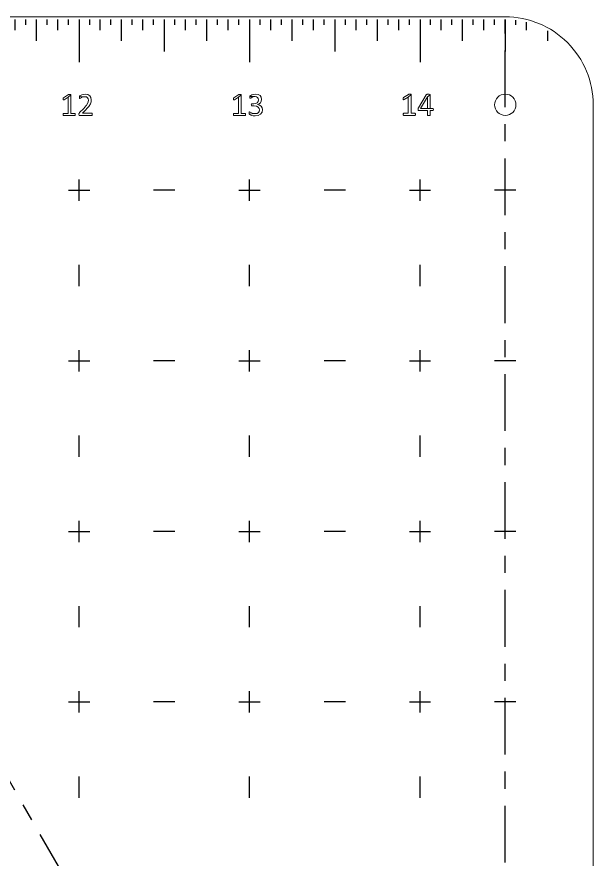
# Model space of a CAD drawing. Header units: inches. Extents: x -51 to 152, y -16 to 48.
# Drawn here: x -39.626 to -36.246, y -6.83 to -1.893 of the extents above; entities that cross this region are included whole.
import ezdxf

# ---------------------------------------------------------------- set-up
doc = ezdxf.new("R2010")
doc.units = ezdxf.units.IN
doc.header["$MEASUREMENT"] = 0
doc.linetypes.add('ACAD_ISO10W100', pattern=[18, 12, -3, 0, -3])
doc.layers.add('NOPLOT', color=40, linetype='Continuous', lineweight=5)

# ---------------------------------------------------------------- blocks, each defined once
blk = doc.blocks.new('inch')
at = {"color": 0}
for p, q in [((0.0625, -0.03125), (0.0625, 0)), ((0.125, -0.0625), (0.125, 0)), ((0.1875, -0.03125), (0.1875, 0))]:
    blk.add_line(p, q, dxfattribs=at)
blk = doc.blocks.new('inchinch')
at = {"color": 0}
for p, q in [((0.25, -0.125), (0.25, 0)), ((0.5, 0), (0.5, -0.1875)), ((0.75, -0.125), (0.75, 0)), ((1, 0), (1, -0.25))]:
    blk.add_line(p, q, dxfattribs=at)
for p in [(0, 0), (0.5, 0)]:
    blk.add_blockref('inch', p, dxfattribs=at)
at = {"color": 0, "xscale": -1}
for p in [(0.5, 0), (1, 0)]:
    blk.add_blockref('inch', p, dxfattribs=at)
blk = doc.blocks.new('PlusMinus')
at = {"color": 0}
for p, q in [((0, -0.0625), (0, 0.0625)), ((-0.0625, 0), (0.0625, 0)), ((0.5625, 0), (0.4375, 0)), ((0, -0.5625), (0, -0.4375))]:
    blk.add_line(p, q, dxfattribs=at)

msp = doc.modelspace()

# ---------------------------------------------------------------- linework, layer by layer
at = {"color": 1, "linetype": 'ACAD_ISO10W100', "ltscale": 0.0277}
for p, q in [((-36.7925, -11.3547), (-42.2461, -1.9088)), ((-36.7613, -11.9088), (-36.7613, -1.9088))]:
    msp.add_line(p, q, dxfattribs=at)
at = {"color": 1}
for p, q in [((-37.0113, -2.0338), (-37.0113, -1.9088)), ((-36.7613, -1.9088), (-36.7613, -2.0963)), ((-36.6988, -1.9401), (-36.6988, -1.9127)), ((-36.6363, -1.9713), (-36.6363, -1.9247)), ((-36.5113, -2.0338), (-36.5113, -1.9758))]:
    msp.add_line(p, q, dxfattribs=at)
at = {"color": 1, "lineweight": 0}
for points in [[(-39.317, -2.3477), (-39.32, -2.3477), (-39.3219, -2.3477), (-39.3229, -2.3477), (-39.3238, -2.3487), (-39.353, -2.3672), (-39.354, -2.3681), (-39.3549, -2.3691), (-39.3549, -2.371), (-39.3549, -2.374), (-39.3549, -2.3778), (-39.354, -2.3798), (-39.352, -2.3798), (-39.3491, -2.3788), (-39.3258, -2.3642), (-39.3093, -2.3497), (-39.3093, -2.3487), (-39.3102, -2.3477), (-39.3132, -2.3477)], [(-39.3093, -2.3497), (-39.3258, -2.3642), (-39.3258, -2.4595), (-39.3511, -2.4595), (-39.353, -2.4595), (-39.354, -2.4605), (-39.3549, -2.4634), (-39.3549, -2.4663), (-39.3549, -2.4692), (-39.354, -2.4711), (-39.353, -2.4721), (-39.3511, -2.4721), (-39.2869, -2.4721), (-39.285, -2.4721), (-39.284, -2.4711), (-39.283, -2.4692), (-39.283, -2.4663), (-39.283, -2.4634), (-39.284, -2.4605), (-39.285, -2.4595), (-39.2869, -2.4595), (-39.3093, -2.4595)], [(-39.2257, -2.3468), (-39.2364, -2.3477), (-39.2451, -2.3506), (-39.2529, -2.3536), (-39.2568, -2.3565), (-39.2578, -2.3584), (-39.2587, -2.3594), (-39.2276, -2.3613), (-39.2179, -2.3623), (-39.2111, -2.3672), (-39.2072, -2.373), (-39.2063, -2.3817), (-39.2072, -2.3905), (-39.2111, -2.4002), (-39.2189, -2.4138), (-39.2208, -2.4157), (-39.2325, -2.4294), (-39.2578, -2.4546), (-39.2597, -2.4575), (-39.2607, -2.4595), (-39.2616, -2.4624), (-39.2616, -2.4653), (-39.2607, -2.4692), (-39.2597, -2.4711), (-39.2578, -2.4721), (-39.2558, -2.4721), (-39.1868, -2.4721), (-39.1858, -2.4721), (-39.1849, -2.4711), (-39.1839, -2.4682), (-39.1839, -2.4653), (-39.1839, -2.4624), (-39.1849, -2.4605), (-39.1858, -2.4585), (-39.1878, -2.4585), (-39.2412, -2.4585), (-39.2218, -2.4381), (-39.215, -2.4313), (-39.2043, -2.4187), (-39.2043, -2.4177), (-39.1946, -2.4031), (-39.1907, -2.3905), (-39.1897, -2.3788), (-39.1917, -2.3662), (-39.1985, -2.3555), (-39.2092, -2.3487)], [(-39.2587, -2.3594), (-39.2587, -2.3613), (-39.2587, -2.3642), (-39.2587, -2.3672), (-39.2587, -2.3701), (-39.2578, -2.371), (-39.2558, -2.371), (-39.2529, -2.3701), (-39.2461, -2.3662), (-39.2383, -2.3623), (-39.2276, -2.3613)], [(-38.317, -2.3477), (-38.32, -2.3477), (-38.3219, -2.3477), (-38.3238, -2.3477), (-38.3248, -2.3487), (-38.353, -2.3672), (-38.3549, -2.3681), (-38.3559, -2.3691), (-38.3559, -2.371), (-38.3559, -2.374), (-38.3559, -2.3778), (-38.3549, -2.3798), (-38.353, -2.3798), (-38.3501, -2.3788), (-38.3258, -2.3642), (-38.3093, -2.3497), (-38.3102, -2.3487), (-38.3112, -2.3477), (-38.3132, -2.3477)], [(-38.3093, -2.3497), (-38.3258, -2.3642), (-38.3258, -2.4595), (-38.352, -2.4595), (-38.353, -2.4595), (-38.3549, -2.4605), (-38.3549, -2.4634), (-38.3559, -2.4663), (-38.3549, -2.4692), (-38.354, -2.4711), (-38.353, -2.4721), (-38.352, -2.4721), (-38.2869, -2.4721), (-38.2859, -2.4721), (-38.285, -2.4711), (-38.284, -2.4692), (-38.284, -2.4663), (-38.284, -2.4634), (-38.285, -2.4605), (-38.2859, -2.4595), (-38.2869, -2.4595), (-38.3093, -2.4595)], [(-38.2257, -2.3468), (-38.2374, -2.3477), (-38.2471, -2.3506), (-38.2539, -2.3536), (-38.2568, -2.3565), (-38.2587, -2.3584), (-38.2597, -2.3594), (-38.2286, -2.3604), (-38.2199, -2.3613), (-38.214, -2.3652), (-38.2101, -2.372), (-38.2092, -2.3788), (-38.2101, -2.3885), (-38.216, -2.3963), (-38.2247, -2.4002), (-38.2364, -2.4021), (-38.2471, -2.4021), (-38.248, -2.4021), (-38.249, -2.4041), (-38.25, -2.4051), (-38.251, -2.4089), (-38.25, -2.4119), (-38.249, -2.4138), (-38.248, -2.4148), (-38.2461, -2.4157), (-38.2344, -2.4157), (-38.2208, -2.4167), (-38.2101, -2.4216), (-38.2043, -2.4294), (-38.2024, -2.4381), (-38.2043, -2.4478), (-38.2092, -2.4546), (-38.2169, -2.4595), (-38.2286, -2.4605), (-38.2626, -2.4634), (-38.2616, -2.4643), (-38.2607, -2.4663), (-38.2578, -2.4682), (-38.25, -2.4711), (-38.2403, -2.4731), (-38.2286, -2.4741), (-38.2276, -2.4741), (-38.2101, -2.4721), (-38.1965, -2.4643), (-38.1878, -2.4527), (-38.1849, -2.4371), (-38.1878, -2.4255), (-38.1936, -2.4167), (-38.2024, -2.4109), (-38.214, -2.407), (-38.214, -2.407), (-38.2043, -2.4031), (-38.1975, -2.3963), (-38.1926, -2.3876), (-38.1907, -2.3769), (-38.1936, -2.3642), (-38.1995, -2.3545), (-38.2111, -2.3487)], [(-38.2597, -2.3594), (-38.2597, -2.3613), (-38.2597, -2.3642), (-38.2597, -2.3672), (-38.2587, -2.3691), (-38.2578, -2.3701), (-38.2568, -2.3701), (-38.2539, -2.3691), (-38.248, -2.3652), (-38.2393, -2.3613), (-38.2286, -2.3604)], [(-37.3219, -2.3468), (-37.3248, -2.3468), (-37.3268, -2.3468), (-37.3277, -2.3468), (-37.3287, -2.3477), (-37.3579, -2.3662), (-37.3588, -2.3672), (-37.3598, -2.3681), (-37.3598, -2.3701), (-37.3608, -2.373), (-37.3598, -2.3769), (-37.3588, -2.3788), (-37.3579, -2.3788), (-37.3549, -2.3778), (-37.3306, -2.3633), (-37.3141, -2.3487), (-37.3141, -2.3477), (-37.3151, -2.3468), (-37.318, -2.3468)], [(-37.3141, -2.3487), (-37.3306, -2.3633), (-37.3306, -2.4585), (-37.3569, -2.4585), (-37.3579, -2.4585), (-37.3588, -2.4595), (-37.3598, -2.4624), (-37.3598, -2.4653), (-37.3598, -2.4682), (-37.3588, -2.4702), (-37.3579, -2.4711), (-37.3569, -2.4711), (-37.2918, -2.4711), (-37.2898, -2.4711), (-37.2889, -2.4702), (-37.2879, -2.4682), (-37.2879, -2.4653), (-37.2879, -2.4624), (-37.2889, -2.4595), (-37.2898, -2.4585), (-37.2918, -2.4585), (-37.3141, -2.4585)], [(-37.2131, -2.3468), (-37.2189, -2.3468), (-37.2218, -2.3477), (-37.2247, -2.3487), (-37.2257, -2.3497), (-37.2704, -2.4255), (-37.2714, -2.4274), (-37.2723, -2.4294), (-37.2723, -2.4323), (-37.2723, -2.4362), (-37.2723, -2.4391), (-37.2714, -2.442), (-37.2704, -2.443), (-37.2684, -2.443), (-37.2179, -2.443), (-37.2179, -2.4692), (-37.2169, -2.4702), (-37.216, -2.4711), (-37.2131, -2.4721), (-37.2092, -2.4721), (-37.2053, -2.4721), (-37.2033, -2.4711), (-37.2014, -2.4702), (-37.2014, -2.4692), (-37.2014, -2.443), (-37.1868, -2.443), (-37.1839, -2.441), (-37.1829, -2.4362), (-37.1839, -2.4313), (-37.1868, -2.4294), (-37.2014, -2.4294), (-37.2578, -2.4294), (-37.2179, -2.3613), (-37.2179, -2.3613), (-37.2014, -2.3497), (-37.2014, -2.3487), (-37.2043, -2.3477), (-37.2082, -2.3468)], [(-37.2014, -2.3497), (-37.2179, -2.3613), (-37.2179, -2.4294), (-37.2578, -2.4294), (-37.2014, -2.4294)], [(-38.2607, -2.4507), (-38.2626, -2.4527), (-38.2636, -2.4575), (-38.2626, -2.4605), (-38.2626, -2.4634), (-38.2286, -2.4605), (-38.2412, -2.4595), (-38.25, -2.4556), (-38.2568, -2.4527)]]:
    msp.add_lwpolyline(points, close=True, dxfattribs=at)
at = {"layer": 'NOPLOT'}
msp.add_lwpolyline([(-36.2457, -11.4088), (-36.2457, -2.4088, 0.414214), (-36.7613, -1.8932), (-50.7613, -1.8932, 0.414214), (-51.2769, -2.4088), (-51.2769, -11.4088, 0.414214), (-50.7613, -11.9244), (-36.7613, -11.9244, 0.414214)], format="xyb", close=True, dxfattribs=at)
msp.add_circle((-36.7613, -2.4088), 0.0625, dxfattribs=at)

# ---------------------------------------------------------------- block references
at = {"color": 1}
for name, p in [('inchinch', (-40.2613, -1.9088)), ('inchinch', (-39.2613, -1.9088)), ('inchinch', (-38.2613, -1.9088)), ('inch', (-37.2613, -1.9088)), ('PlusMinus', (-39.2613, -2.9088)), ('PlusMinus', (-38.2613, -2.9088)), ('PlusMinus', (-37.2613, -2.9088)), ('PlusMinus', (-39.2613, -3.9088)), ('PlusMinus', (-38.2613, -3.9088)), ('PlusMinus', (-37.2613, -3.9088)), ('PlusMinus', (-39.2613, -4.9088)), ('PlusMinus', (-38.2613, -4.9088)), ('PlusMinus', (-37.2613, -4.9088)), ('PlusMinus', (-39.2613, -5.9088)), ('PlusMinus', (-38.2613, -5.9088)), ('PlusMinus', (-37.2613, -5.9088))]:
    msp.add_blockref(name, p, dxfattribs=at)
at = {"color": 1, "xscale": -1}
msp.add_blockref('inch', (-36.7613, -1.9088), dxfattribs=at)

doc.saveas('drawing.dxf')
